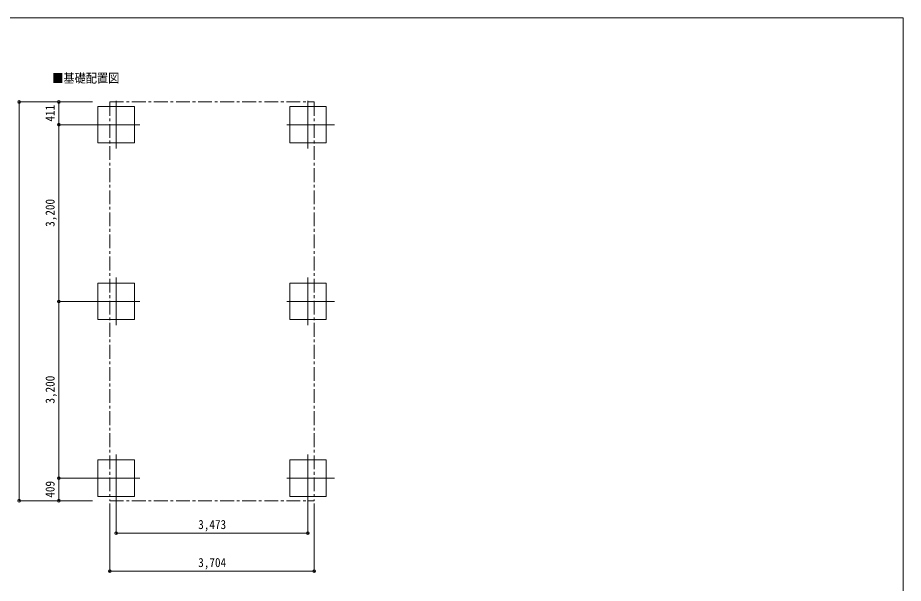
# Model space of a CAD drawing. Units: millimetres at full size, sheet at 1:50. Extents: x -14053 to 14053, y -9700 to 9700.
# Drawn here: x -2697 to 13347, y -541 to 9700 of the extents above; entities that cross this region are included whole.
import ezdxf
from ezdxf.enums import TextEntityAlignment as Align

# ---------------------------------------------------------------- set-up
doc = ezdxf.new("R2010")
doc.units = ezdxf.units.MM
doc.header["$LTSCALE"] = 50
doc.header["$PDMODE"] = 32
doc.header["$PDSIZE"] = 50
doc.linetypes.add('CHAIN1', pattern=[8, 5, -1, 1, -1])
for name, color, linetype, lineweight in [('1-0', 5, 'Continuous', 5), ('1-6', 6, 'Continuous', 9), ('F-0', 7, 'Continuous', 9)]:
    doc.layers.add(name, color=color, linetype=linetype, lineweight=lineweight)
doc.styles.add('ＭＳ ゴシック', font='')
doc.styles.get('ＭＳ ゴシック').set_extended_font_data('MS Gothic')

msp = doc.modelspace()

# ---------------------------------------------------------------- linework, layer by layer
at = {"layer": '1-0', "color": 4, "lineweight": 9}
for p, q in [((-912.74, 8193.26), (-912.74, 7333.26)), ((2560.26, 8193.26), (2560.26, 7333.26)), ((-482.74, 7763.26), (-1342.74, 7763.26)), ((2180.26, 7763.26), (3040.26, 7763.26)), ((-912.74, 4993.26), (-912.74, 4133.26)), ((2560.26, 4993.26), (2560.26, 4133.26)), ((-482.74, 4563.26), (-1342.74, 4563.26)), ((2180.26, 4563.26), (3040.26, 4563.26)), ((-912.74, 1793.26), (-912.74, 878.26)), ((2560.26, 1793.26), (2560.26, 878.26)), ((-482.74, 1363.26), (-1342.74, 1363.26)), ((2180.26, 1363.26), (3040.26, 1363.26))]:
    msp.add_line(p, q, dxfattribs=at)
at = {"layer": '1-0', "color": 7, "linetype": 'CHAIN1', "lineweight": 9}
for p, q in [((-1028.24, 8174.37), (2675.76, 8174.37)), ((-1028.24, 8174.37), (-1028.24, 954.23)), ((2675.76, 8174.37), (2675.76, 954.23)), ((-1028.24, 954.23), (2675.76, 954.23))]:
    msp.add_line(p, q, dxfattribs=at)
at = {"layer": '1-0', "color": 4, "lineweight": 9}
for points in [[(-582.74, 7433.26), (-582.74, 8093.26), (-1242.74, 8093.26), (-1242.74, 7433.26)], [(2230.26, 7433.26), (2230.26, 8093.26), (2890.26, 8093.26), (2890.26, 7433.26)], [(-582.74, 4233.26), (-582.74, 4893.26), (-1242.74, 4893.26), (-1242.74, 4233.26)], [(2230.26, 4233.26), (2230.26, 4893.26), (2890.26, 4893.26), (2890.26, 4233.26)], [(-582.74, 1033.26), (-582.74, 1693.26), (-1242.74, 1693.26), (-1242.74, 1033.26)], [(2230.26, 1033.26), (2230.26, 1693.26), (2890.26, 1693.26), (2890.26, 1033.26)]]:
    msp.add_lwpolyline(points, close=True, dxfattribs=at)
at = {"layer": '1-6'}
for p, q in [((-2668.15, 8173.97), (-1342.74, 8174.37)), ((-2668.15, 954.23), (-2668.15, 8173.97)), ((-1953.53, 8174.37), (-1342.74, 8174.37)), ((-1953.53, 8174.37), (-1953.53, 7763.26)), ((-1953.53, 7763.26), (-1342.74, 7763.26)), ((-1953.53, 7763.26), (-1953.53, 4563.26)), ((-1953.53, 4563.26), (-1342.74, 4563.26)), ((-1953.53, 4563.26), (-1953.53, 1363.26)), ((-1953.53, 1363.26), (-1342.74, 1363.26)), ((-1953.53, 1363.26), (-1953.53, 954.23)), ((-2668.15, 954.23), (-1342.74, 954.23)), ((-1953.53, 954.23), (-1342.74, 954.23)), ((-1028.24, -321.89), (-1028.24, 905.32)), ((-912.74, 366.54), (-912.74, 905.32)), ((2560.26, 366.54), (2560.26, 905.32)), ((2675.76, -321.89), (2675.76, 905.32)), ((-912.74, 366.54), (2560.26, 366.54)), ((-1028.24, -321.89), (2675.76, -321.89))]:
    msp.add_line(p, q, dxfattribs=at)
for p in [(-2668.15, 8173.97), (-1953.53, 8174.37), (-1953.53, 7763.26), (-1953.53, 4563.26), (-1953.53, 1363.26), (-2668.15, 954.23), (-1953.53, 954.23), (-912.74, 366.54), (2560.26, 366.54), (-1028.24, -321.89), (2675.76, -321.89)]:
    msp.add_point(p, dxfattribs=at)
at = {"layer": 'F-0', "color": 5, "lineweight": 5}
for p, q in [((-14053.43, 9700), (13346.57, 9700)), ((13346.57, 9700), (13346.57, -9700))]:
    msp.add_line(p, q, dxfattribs=at)

# ---------------------------------------------------------------- texts
at = {"layer": '1-0', "color": 7, "style": 'ＭＳ ゴシック', "width": 0.9}
msp.add_text('■基礎配置図', height=165, dxfattribs=at).set_placement((-2071.14, 8474.54), align=Align.BOTTOM_LEFT)
at = {"layer": '1-6', "color": 7, "style": 'ＭＳ ゴシック', "width": 0.9}
for s, p in [('411', (-1978.53, 7818.82)), ('3,200', (-1978.53, 5913.26)), ('3,200', (-1978.53, 2713.26)), ('409', (-1978.53, 1008.74))]:
    msp.add_text(s, height=165, rotation=90, dxfattribs=at).set_placement(p, align=Align.BOTTOM_LEFT)
for s, p in [('3,473', (573.76, 391.54)), ('3,704', (573.76, -296.89))]:
    msp.add_text(s, height=165, dxfattribs=at).set_placement(p, align=Align.BOTTOM_LEFT)

doc.saveas('drawing.dxf')
